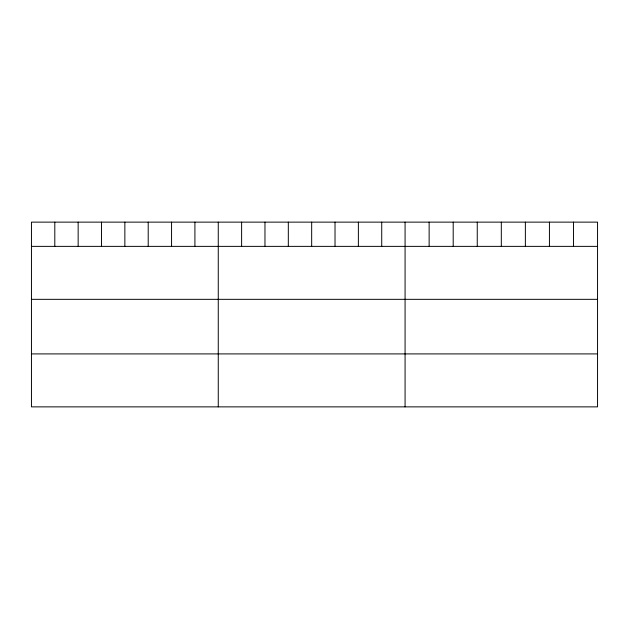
<?xml version="1.0" encoding="UTF-8"?>
<svg xmlns="http://www.w3.org/2000/svg" width="629" height="629" viewBox="0 0 629 629"><rect width="100%" height="100%" fill="white"/><g stroke="black" fill="none" stroke-linecap="round" stroke-linejoin="round"><path stroke-width="0.94" d="M597.55 246.371L597.55 406.869L31.45 406.869L31.45 222.131L597.55 222.131L597.55 246.371L31.45 246.371M31.45 299.333L597.55 299.333M31.45 353.907L597.55 353.907M573.491 222.131L573.491 246.371M549.431 222.131L549.431 246.371M525.372 222.131L525.372 246.371M501.313 222.131L501.313 246.371M477.254 222.131L477.254 246.371M453.195 222.131L453.195 246.371M429.135 222.131L429.135 246.371M405.076 222.131L405.076 406.869M381.724 222.131L381.724 246.371M358.373 222.131L358.373 246.371M335.021 222.131L335.021 246.371M311.669 222.131L311.669 246.371M288.318 222.131L288.318 246.371M264.966 222.131L264.966 246.371M241.615 222.131L241.615 246.371M218.263 222.131L218.263 406.869M194.911 222.131L194.911 246.371M171.56 222.131L171.56 246.371M148.208 222.131L148.208 246.371M124.857 222.131L124.857 246.371M101.505 222.131L101.505 246.371M78.153 222.131L78.153 246.371M54.802 222.131L54.802 246.371"/></g></svg>
